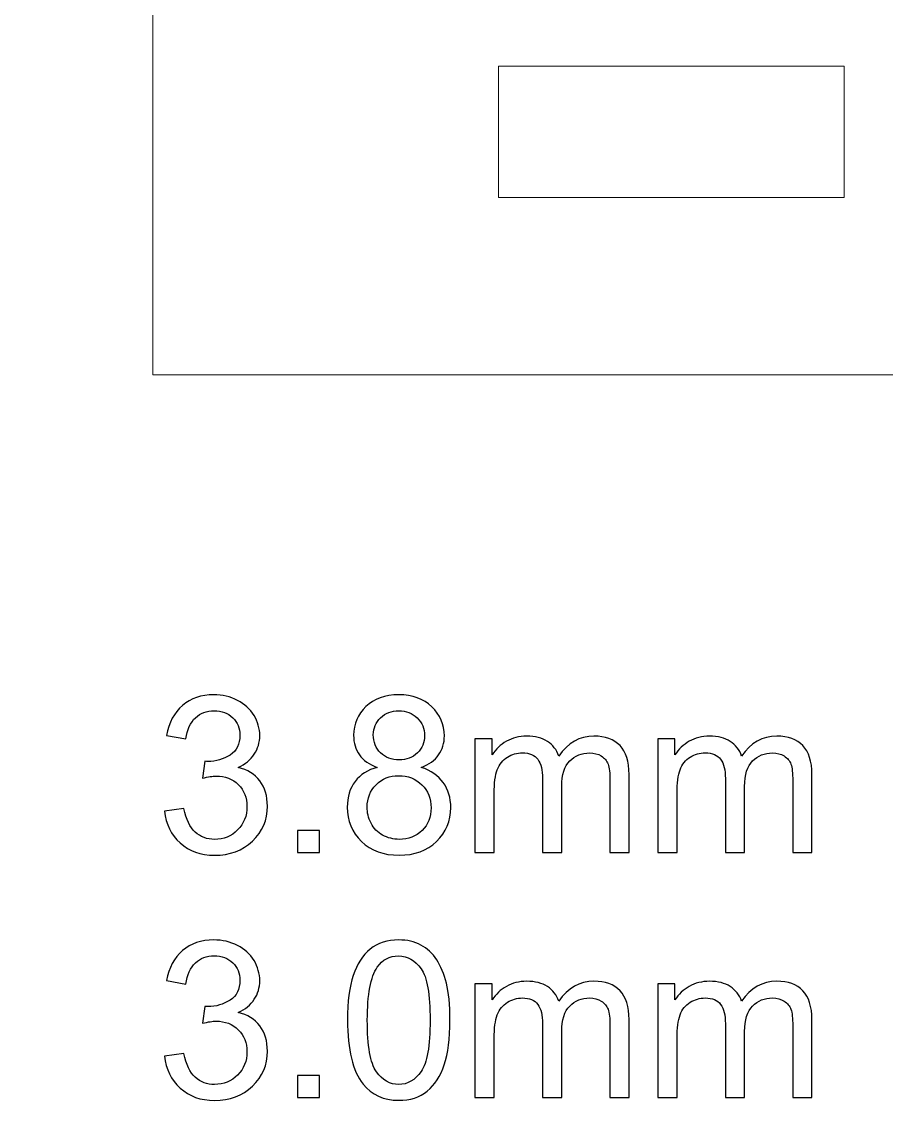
# Model space of a CAD drawing. Header units: millimetres. Extents: x -148 to 148, y -142 to 147.
# Drawn here: x -147.54 to -122.51, y -115.52 to -84.29 of the extents above; entities that cross this region are included whole.
import ezdxf

# ---------------------------------------------------------------- set-up
doc = ezdxf.new("R2010")
doc.units = ezdxf.units.MM
doc.header["$MEASUREMENT"] = 0
doc.layers.add('Ebene 1', color=7, linetype='Continuous')

msp = doc.modelspace()

# ---------------------------------------------------------------- linework, layer by layer
at = {"layer": 'Ebene 1', "color": 250, "lineweight": 20}
msp.add_lwpolyline([(-133.7372, -89.3895), (-123.7372, -89.3895), (-123.7372, -85.5895), (-133.7372, -85.5895), (-133.7372, -89.3895)], close=True, dxfattribs=at)
msp.add_open_spline([(-147.5372, 25.482), (-147.5372, 25.482), (-53.7372, 25.482), (-53.7372, 25.482), (-53.7372, 25.482), (-53.7372, 25.482), (-53.7372, 5.482), (-53.7372, 5.482), (-53.7372, 5.482), (-53.7372, 5.482), (-49.9372, 5.482), (-49.9372, 5.482), (-49.9372, 5.482), (-49.9372, 5.482), (-49.9372, -14.518), (-49.9372, -14.518), (-49.9372, -14.518), (-49.9372, -14.518), (-53.7372, -14.518), (-53.7372, -14.518), (-53.7372, -14.518), (-53.7372, -14.518), (-53.7372, -34.518), (-53.7372, -34.518), (-53.7372, -34.518), (-53.7372, -34.518), (-49.9372, -34.518), (-49.9372, -34.518), (-49.9372, -34.518), (-49.9372, -34.518), (-49.9372, -54.518), (-49.9372, -54.518), (-49.9372, -54.518), (-49.9372, -54.518), (-53.7372, -54.518), (-53.7372, -54.518), (-53.7372, -54.518), (-53.7372, -54.518), (-53.7372, -74.518), (-53.7372, -74.518), (-53.7372, -74.518), (-53.7372, -74.518), (-49.9372, -74.518), (-49.9372, -74.518), (-49.9372, -74.518), (-49.9372, -74.518), (-49.9372, -94.518), (-49.9372, -94.518), (-49.9372, -94.518), (-49.9372, -94.518), (-143.7372, -94.518), (-143.7372, -94.518), (-143.7372, -94.518), (-143.7372, -94.518), (-143.7372, -74.518), (-143.7372, -74.518), (-143.7372, -74.518), (-143.7372, -74.518), (-147.5372, -74.518), (-147.5372, -74.518), (-147.5372, -74.518), (-147.5372, -74.518), (-147.5372, -54.518), (-147.5372, -54.518), (-147.5372, -54.518), (-147.5372, -54.518), (-143.7372, -54.518), (-143.7372, -54.518), (-143.7372, -54.518), (-143.7372, -54.518), (-143.7372, -34.518), (-143.7372, -34.518), (-143.7372, -34.518), (-143.7372, -34.518), (-147.5372, -34.518), (-147.5372, -34.518), (-147.5372, -34.518), (-147.5372, -34.518), (-147.5372, -14.518), (-147.5372, -14.518), (-147.5372, -14.518), (-147.5372, -14.518), (-143.7372, -14.518), (-143.7372, -14.518), (-143.7372, -14.518), (-143.7372, -14.518), (-143.7372, 5.482), (-143.7372, 5.482), (-143.7372, 5.482), (-143.7372, 5.482), (-147.5372, 5.482), (-147.5372, 5.482), (-147.5372, 5.482), (-147.5372, 5.482), (-147.5372, 25.482), (-147.5372, 25.482)], degree=3, knots=[0, 0, 0, 0, 0.04, 0.04, 0.04, 0.04, 0.08, 0.08, 0.08, 0.08, 0.12, 0.12, 0.12, 0.12, 0.16, 0.16, 0.16, 0.16, 0.2, 0.2, 0.2, 0.2, 0.24, 0.24, 0.24, 0.24, 0.28, 0.28, 0.28, 0.28, 0.32, 0.32, 0.32, 0.32, 0.36, 0.36, 0.36, 0.36, 0.4, 0.4, 0.4, 0.4, 0.44, 0.44, 0.44, 0.44, 0.48, 0.48, 0.48, 0.48, 0.52, 0.52, 0.52, 0.52, 0.56, 0.56, 0.56, 0.56, 0.6, 0.6, 0.6, 0.6, 0.64, 0.64, 0.64, 0.64, 0.68, 0.68, 0.68, 0.68, 0.72, 0.72, 0.72, 0.72, 0.76, 0.76, 0.76, 0.76, 0.8, 0.8, 0.8, 0.8, 0.84, 0.84, 0.84, 0.84, 0.88, 0.88, 0.88, 0.88, 0.92, 0.92, 0.92, 0.92, 1, 1, 1, 1], dxfattribs=at)
at = {"layer": 'Ebene 1', "color": 250}
for points, knots in [([(-143.3995, -107.1434), (-143.3995, -107.1434), (-142.8418, -107.0694), (-142.8418, -107.0694), (-142.8418, -107.0694), (-142.7772, -107.3858), (-142.6682, -107.6133), (-142.5147, -107.753), (-142.5147, -107.753), (-142.3602, -107.8927), (-142.1729, -107.9626), (-141.9517, -107.9626), (-141.9517, -107.9626), (-141.6892, -107.9626), (-141.467, -107.8716), (-141.286, -107.6895), (-141.286, -107.6895), (-141.1061, -107.5075), (-141.0151, -107.2821), (-141.0151, -107.0133), (-141.0151, -107.0133), (-141.0151, -106.7572), (-141.0987, -106.5455), (-141.2659, -106.3793), (-141.2659, -106.3793), (-141.4342, -106.2132), (-141.6469, -106.1296), (-141.9051, -106.1296), (-141.9051, -106.1296), (-142.011, -106.1296), (-142.1422, -106.1507), (-142.2988, -106.192), (-142.2988, -106.192), (-142.2988, -106.192), (-142.2364, -105.702), (-142.2364, -105.702), (-142.2364, -105.702), (-142.1993, -105.7062), (-142.1697, -105.7083), (-142.1464, -105.7083), (-142.1464, -105.7083), (-141.9094, -105.7083), (-141.6956, -105.6459), (-141.5051, -105.5221), (-141.5051, -105.5221), (-141.3146, -105.3983), (-141.2193, -105.2067), (-141.2193, -104.9485), (-141.2193, -104.9485), (-141.2193, -104.7442), (-141.2892, -104.5738), (-141.4278, -104.4405), (-141.4278, -104.4405), (-141.5665, -104.3061), (-141.7453, -104.2383), (-141.9644, -104.2383), (-141.9644, -104.2383), (-142.1814, -104.2383), (-142.3623, -104.3071), (-142.5063, -104.4426), (-142.5063, -104.4426), (-142.6513, -104.5791), (-142.7444, -104.7844), (-142.7857, -105.0575), (-142.7857, -105.0575), (-142.7857, -105.0575), (-143.3434, -104.958), (-143.3434, -104.958), (-143.3434, -104.958), (-143.2757, -104.5833), (-143.1201, -104.2934), (-142.8788, -104.088), (-142.8788, -104.088), (-142.6364, -103.8827), (-142.3359, -103.779), (-141.976, -103.779), (-141.976, -103.779), (-141.7284, -103.779), (-141.4998, -103.833), (-141.2913, -103.9388), (-141.2913, -103.9388), (-141.0828, -104.0457), (-140.923, -104.1907), (-140.8119, -104.3748), (-140.8119, -104.3748), (-140.7018, -104.559), (-140.6457, -104.7537), (-140.6457, -104.9612), (-140.6457, -104.9612), (-140.6457, -105.157), (-140.6986, -105.3358), (-140.8045, -105.4977), (-140.8045, -105.4977), (-140.9103, -105.6586), (-141.0659, -105.7867), (-141.2722, -105.8819), (-141.2722, -105.8819), (-141.0034, -105.9433), (-140.7949, -106.0724), (-140.6457, -106.2682), (-140.6457, -106.2682), (-140.4975, -106.4629), (-140.4235, -106.7074), (-140.4235, -107.0006), (-140.4235, -107.0006), (-140.4235, -107.3974), (-140.5674, -107.734), (-140.8574, -108.0102), (-140.8574, -108.0102), (-141.1463, -108.2864), (-141.5125, -108.424), (-141.9549, -108.424), (-141.9549, -108.424), (-142.3539, -108.424), (-142.6851, -108.3055), (-142.9486, -108.0674), (-142.9486, -108.0674), (-143.2122, -107.8303), (-143.3625, -107.5223), (-143.3995, -107.1434)], [0, 0, 0, 0, 0.0322581, 0.0322581, 0.0322581, 0.0322581, 0.0645161, 0.0645161, 0.0645161, 0.0645161, 0.0967742, 0.0967742, 0.0967742, 0.0967742, 0.1290323, 0.1290323, 0.1290323, 0.1290323, 0.1612903, 0.1612903, 0.1612903, 0.1612903, 0.1935484, 0.1935484, 0.1935484, 0.1935484, 0.2258065, 0.2258065, 0.2258065, 0.2258065, 0.2580645, 0.2580645, 0.2580645, 0.2580645, 0.2903226, 0.2903226, 0.2903226, 0.2903226, 0.3225806, 0.3225806, 0.3225806, 0.3225806, 0.3548387, 0.3548387, 0.3548387, 0.3548387, 0.3870968, 0.3870968, 0.3870968, 0.3870968, 0.4193548, 0.4193548, 0.4193548, 0.4193548, 0.4516129, 0.4516129, 0.4516129, 0.4516129, 0.483871, 0.483871, 0.483871, 0.483871, 0.516129, 0.516129, 0.516129, 0.516129, 0.5483871, 0.5483871, 0.5483871, 0.5483871, 0.5806452, 0.5806452, 0.5806452, 0.5806452, 0.6129032, 0.6129032, 0.6129032, 0.6129032, 0.6451613, 0.6451613, 0.6451613, 0.6451613, 0.6774194, 0.6774194, 0.6774194, 0.6774194, 0.7096774, 0.7096774, 0.7096774, 0.7096774, 0.7419355, 0.7419355, 0.7419355, 0.7419355, 0.7741935, 0.7741935, 0.7741935, 0.7741935, 0.8064516, 0.8064516, 0.8064516, 0.8064516, 0.8387097, 0.8387097, 0.8387097, 0.8387097, 0.8709677, 0.8709677, 0.8709677, 0.8709677, 0.9032258, 0.9032258, 0.9032258, 0.9032258, 0.9354839, 0.9354839, 0.9354839, 0.9354839, 1, 1, 1, 1]), ([(-137.2474, -105.8787), (-137.4792, -105.7941), (-137.6506, -105.6734), (-137.7628, -105.5157), (-137.7628, -105.5157), (-137.8739, -105.3591), (-137.93, -105.1707), (-137.93, -104.9516), (-137.93, -104.9516), (-137.93, -104.6204), (-137.8115, -104.3431), (-137.5734, -104.1177), (-137.5734, -104.1177), (-137.3352, -103.8922), (-137.0199, -103.779), (-136.6251, -103.779), (-136.6251, -103.779), (-136.2282, -103.779), (-135.9086, -103.8944), (-135.6663, -104.1251), (-135.6663, -104.1251), (-135.425, -104.3558), (-135.3043, -104.6363), (-135.3043, -104.9675), (-135.3043, -104.9675), (-135.3043, -105.1781), (-135.3593, -105.3612), (-135.4694, -105.5178), (-135.4694, -105.5178), (-135.5805, -105.6734), (-135.7477, -105.7941), (-135.9732, -105.8787), (-135.9732, -105.8787), (-135.6948, -105.9698), (-135.4821, -106.1158), (-135.3361, -106.319), (-135.3361, -106.319), (-135.1911, -106.5211), (-135.118, -106.7635), (-135.118, -107.044), (-135.118, -107.044), (-135.118, -107.4334), (-135.2556, -107.7594), (-135.5297, -108.024), (-135.5297, -108.024), (-135.8049, -108.2886), (-136.1668, -108.4209), (-136.6156, -108.4209), (-136.6156, -108.4209), (-137.0643, -108.4209), (-137.4252, -108.2886), (-137.7004, -108.0229), (-137.7004, -108.0229), (-137.9755, -107.7573), (-138.1131, -107.426), (-138.1131, -107.0291), (-138.1131, -107.0291), (-138.1131, -106.7339), (-138.038, -106.4862), (-137.8877, -106.2862), (-137.8877, -106.2862), (-137.7385, -106.0872), (-137.5247, -105.9507), (-137.2474, -105.8787)], [0, 0, 0, 0, 0.0588235, 0.0588235, 0.0588235, 0.0588235, 0.1176471, 0.1176471, 0.1176471, 0.1176471, 0.1764706, 0.1764706, 0.1764706, 0.1764706, 0.2352941, 0.2352941, 0.2352941, 0.2352941, 0.2941176, 0.2941176, 0.2941176, 0.2941176, 0.3529412, 0.3529412, 0.3529412, 0.3529412, 0.4117647, 0.4117647, 0.4117647, 0.4117647, 0.4705882, 0.4705882, 0.4705882, 0.4705882, 0.5294118, 0.5294118, 0.5294118, 0.5294118, 0.5882353, 0.5882353, 0.5882353, 0.5882353, 0.6470588, 0.6470588, 0.6470588, 0.6470588, 0.7058824, 0.7058824, 0.7058824, 0.7058824, 0.7647059, 0.7647059, 0.7647059, 0.7647059, 0.8235294, 0.8235294, 0.8235294, 0.8235294, 0.8823529, 0.8823529, 0.8823529, 0.8823529, 1, 1, 1, 1]), ([(-137.3596, -104.9326), (-137.3596, -105.1474), (-137.2897, -105.3231), (-137.1522, -105.4596), (-137.1522, -105.4596), (-137.0135, -105.5962), (-136.8336, -105.665), (-136.6124, -105.665), (-136.6124, -105.665), (-136.3976, -105.665), (-136.2208, -105.5972), (-136.0832, -105.4618), (-136.0832, -105.4618), (-135.9457, -105.3263), (-135.8779, -105.1601), (-135.8779, -104.9643), (-135.8779, -104.9643), (-135.8779, -104.759), (-135.9478, -104.5876), (-136.0896, -104.4479), (-136.0896, -104.4479), (-136.2314, -104.3082), (-136.4071, -104.2383), (-136.6188, -104.2383), (-136.6188, -104.2383), (-136.8315, -104.2383), (-137.0082, -104.3071), (-137.149, -104.4426), (-137.149, -104.4426), (-137.2897, -104.5791), (-137.3596, -104.7431), (-137.3596, -104.9326)], [0, 0, 0, 0, 0.1111111, 0.1111111, 0.1111111, 0.1111111, 0.2222222, 0.2222222, 0.2222222, 0.2222222, 0.3333333, 0.3333333, 0.3333333, 0.3333333, 0.4444444, 0.4444444, 0.4444444, 0.4444444, 0.5555556, 0.5555556, 0.5555556, 0.5555556, 0.6666667, 0.6666667, 0.6666667, 0.6666667, 0.7777778, 0.7777778, 0.7777778, 0.7777778, 1, 1, 1, 1]), ([(-134.4195, -108.3436), (-134.4195, -108.3436), (-134.4195, -105.0511), (-134.4195, -105.0511), (-134.4195, -105.0511), (-134.4195, -105.0511), (-133.921, -105.0511), (-133.921, -105.0511), (-133.921, -105.0511), (-133.921, -105.0511), (-133.921, -105.5126), (-133.921, -105.5126), (-133.921, -105.5126), (-133.8173, -105.3517), (-133.6797, -105.2215), (-133.5083, -105.1241), (-133.5083, -105.1241), (-133.3368, -105.0257), (-133.141, -104.976), (-132.922, -104.976), (-132.922, -104.976), (-132.6785, -104.976), (-132.4785, -105.0268), (-132.3229, -105.1284), (-132.3229, -105.1284), (-132.1663, -105.23), (-132.0562, -105.3707), (-131.9927, -105.5528), (-131.9927, -105.5528), (-131.7313, -105.1686), (-131.3927, -104.976), (-130.9757, -104.976), (-130.9757, -104.976), (-130.6487, -104.976), (-130.3978, -105.067), (-130.2221, -105.248), (-130.2221, -105.248), (-130.0465, -105.4289), (-129.9586, -105.7073), (-129.9586, -106.083), (-129.9586, -106.083), (-129.9586, -106.083), (-129.9586, -108.3436), (-129.9586, -108.3436), (-129.9586, -108.3436), (-129.9586, -108.3436), (-130.5132, -108.3436), (-130.5132, -108.3436), (-130.5132, -108.3436), (-130.5132, -108.3436), (-130.5132, -106.2693), (-130.5132, -106.2693), (-130.5132, -106.2693), (-130.5132, -106.046), (-130.5312, -105.8851), (-130.5672, -105.7867), (-130.5672, -105.7867), (-130.6042, -105.6893), (-130.6698, -105.6099), (-130.764, -105.5496), (-130.764, -105.5496), (-130.8593, -105.4903), (-130.9714, -105.4596), (-131.0995, -105.4596), (-131.0995, -105.4596), (-131.3313, -105.4596), (-131.5228, -105.5369), (-131.6763, -105.6914), (-131.6763, -105.6914), (-131.8287, -105.8449), (-131.906, -106.0915), (-131.906, -106.4301), (-131.906, -106.4301), (-131.906, -106.4301), (-131.906, -108.3436), (-131.906, -108.3436), (-131.906, -108.3436), (-131.906, -108.3436), (-132.4637, -108.3436), (-132.4637, -108.3436), (-132.4637, -108.3436), (-132.4637, -108.3436), (-132.4637, -106.2047), (-132.4637, -106.2047), (-132.4637, -106.2047), (-132.4637, -105.956), (-132.5092, -105.7697), (-132.6002, -105.6459), (-132.6002, -105.6459), (-132.6912, -105.5221), (-132.8394, -105.4596), (-133.0468, -105.4596), (-133.0468, -105.4596), (-133.2035, -105.4596), (-133.3485, -105.5009), (-133.4818, -105.5845), (-133.4818, -105.5845), (-133.6152, -105.6671), (-133.7125, -105.7877), (-133.7718, -105.9465), (-133.7718, -105.9465), (-133.8321, -106.1063), (-133.8618, -106.3359), (-133.8618, -106.6354), (-133.8618, -106.6354), (-133.8618, -106.6354), (-133.8618, -108.3436), (-133.8618, -108.3436), (-133.8618, -108.3436), (-133.8618, -108.3436), (-134.4195, -108.3436), (-134.4195, -108.3436)], [0, 0, 0, 0, 0.0344828, 0.0344828, 0.0344828, 0.0344828, 0.0689655, 0.0689655, 0.0689655, 0.0689655, 0.1034483, 0.1034483, 0.1034483, 0.1034483, 0.137931, 0.137931, 0.137931, 0.137931, 0.1724138, 0.1724138, 0.1724138, 0.1724138, 0.2068966, 0.2068966, 0.2068966, 0.2068966, 0.2413793, 0.2413793, 0.2413793, 0.2413793, 0.2758621, 0.2758621, 0.2758621, 0.2758621, 0.3103448, 0.3103448, 0.3103448, 0.3103448, 0.3448276, 0.3448276, 0.3448276, 0.3448276, 0.3793103, 0.3793103, 0.3793103, 0.3793103, 0.4137931, 0.4137931, 0.4137931, 0.4137931, 0.4482759, 0.4482759, 0.4482759, 0.4482759, 0.4827586, 0.4827586, 0.4827586, 0.4827586, 0.5172414, 0.5172414, 0.5172414, 0.5172414, 0.5517241, 0.5517241, 0.5517241, 0.5517241, 0.5862069, 0.5862069, 0.5862069, 0.5862069, 0.6206897, 0.6206897, 0.6206897, 0.6206897, 0.6551724, 0.6551724, 0.6551724, 0.6551724, 0.6896552, 0.6896552, 0.6896552, 0.6896552, 0.7241379, 0.7241379, 0.7241379, 0.7241379, 0.7586207, 0.7586207, 0.7586207, 0.7586207, 0.7931034, 0.7931034, 0.7931034, 0.7931034, 0.8275862, 0.8275862, 0.8275862, 0.8275862, 0.862069, 0.862069, 0.862069, 0.862069, 0.8965517, 0.8965517, 0.8965517, 0.8965517, 0.9310345, 0.9310345, 0.9310345, 0.9310345, 1, 1, 1, 1]), ([(-129.1299, -108.3436), (-129.1299, -108.3436), (-129.1299, -105.0511), (-129.1299, -105.0511), (-129.1299, -105.0511), (-129.1299, -105.0511), (-128.6314, -105.0511), (-128.6314, -105.0511), (-128.6314, -105.0511), (-128.6314, -105.0511), (-128.6314, -105.5126), (-128.6314, -105.5126), (-128.6314, -105.5126), (-128.5277, -105.3517), (-128.3901, -105.2215), (-128.2187, -105.1241), (-128.2187, -105.1241), (-128.0472, -105.0257), (-127.8514, -104.976), (-127.6324, -104.976), (-127.6324, -104.976), (-127.3889, -104.976), (-127.1889, -105.0268), (-127.0333, -105.1284), (-127.0333, -105.1284), (-126.8767, -105.23), (-126.7666, -105.3707), (-126.7031, -105.5528), (-126.7031, -105.5528), (-126.4417, -105.1686), (-126.1031, -104.976), (-125.6861, -104.976), (-125.6861, -104.976), (-125.3591, -104.976), (-125.1082, -105.067), (-124.9325, -105.248), (-124.9325, -105.248), (-124.7569, -105.4289), (-124.669, -105.7073), (-124.669, -106.083), (-124.669, -106.083), (-124.669, -106.083), (-124.669, -108.3436), (-124.669, -108.3436), (-124.669, -108.3436), (-124.669, -108.3436), (-125.2236, -108.3436), (-125.2236, -108.3436), (-125.2236, -108.3436), (-125.2236, -108.3436), (-125.2236, -106.2693), (-125.2236, -106.2693), (-125.2236, -106.2693), (-125.2236, -106.046), (-125.2416, -105.8851), (-125.2776, -105.7867), (-125.2776, -105.7867), (-125.3146, -105.6893), (-125.3802, -105.6099), (-125.4744, -105.5496), (-125.4744, -105.5496), (-125.5697, -105.4903), (-125.6818, -105.4596), (-125.8099, -105.4596), (-125.8099, -105.4596), (-126.0417, -105.4596), (-126.2332, -105.5369), (-126.3867, -105.6914), (-126.3867, -105.6914), (-126.5391, -105.8449), (-126.6164, -106.0915), (-126.6164, -106.4301), (-126.6164, -106.4301), (-126.6164, -106.4301), (-126.6164, -108.3436), (-126.6164, -108.3436), (-126.6164, -108.3436), (-126.6164, -108.3436), (-127.1741, -108.3436), (-127.1741, -108.3436), (-127.1741, -108.3436), (-127.1741, -108.3436), (-127.1741, -106.2047), (-127.1741, -106.2047), (-127.1741, -106.2047), (-127.1741, -105.956), (-127.2196, -105.7697), (-127.3106, -105.6459), (-127.3106, -105.6459), (-127.4016, -105.5221), (-127.5498, -105.4596), (-127.7572, -105.4596), (-127.7572, -105.4596), (-127.9139, -105.4596), (-128.0589, -105.5009), (-128.1922, -105.5845), (-128.1922, -105.5845), (-128.3256, -105.6671), (-128.4229, -105.7877), (-128.4822, -105.9465), (-128.4822, -105.9465), (-128.5425, -106.1063), (-128.5722, -106.3359), (-128.5722, -106.6354), (-128.5722, -106.6354), (-128.5722, -106.6354), (-128.5722, -108.3436), (-128.5722, -108.3436), (-128.5722, -108.3436), (-128.5722, -108.3436), (-129.1299, -108.3436), (-129.1299, -108.3436)], [0, 0, 0, 0, 0.0344828, 0.0344828, 0.0344828, 0.0344828, 0.0689655, 0.0689655, 0.0689655, 0.0689655, 0.1034483, 0.1034483, 0.1034483, 0.1034483, 0.137931, 0.137931, 0.137931, 0.137931, 0.1724138, 0.1724138, 0.1724138, 0.1724138, 0.2068966, 0.2068966, 0.2068966, 0.2068966, 0.2413793, 0.2413793, 0.2413793, 0.2413793, 0.2758621, 0.2758621, 0.2758621, 0.2758621, 0.3103448, 0.3103448, 0.3103448, 0.3103448, 0.3448276, 0.3448276, 0.3448276, 0.3448276, 0.3793103, 0.3793103, 0.3793103, 0.3793103, 0.4137931, 0.4137931, 0.4137931, 0.4137931, 0.4482759, 0.4482759, 0.4482759, 0.4482759, 0.4827586, 0.4827586, 0.4827586, 0.4827586, 0.5172414, 0.5172414, 0.5172414, 0.5172414, 0.5517241, 0.5517241, 0.5517241, 0.5517241, 0.5862069, 0.5862069, 0.5862069, 0.5862069, 0.6206897, 0.6206897, 0.6206897, 0.6206897, 0.6551724, 0.6551724, 0.6551724, 0.6551724, 0.6896552, 0.6896552, 0.6896552, 0.6896552, 0.7241379, 0.7241379, 0.7241379, 0.7241379, 0.7586207, 0.7586207, 0.7586207, 0.7586207, 0.7931034, 0.7931034, 0.7931034, 0.7931034, 0.8275862, 0.8275862, 0.8275862, 0.8275862, 0.862069, 0.862069, 0.862069, 0.862069, 0.8965517, 0.8965517, 0.8965517, 0.8965517, 0.9310345, 0.9310345, 0.9310345, 0.9310345, 1, 1, 1, 1]), ([(-137.5395, -107.0323), (-137.5395, -107.1911), (-137.5014, -107.3456), (-137.4263, -107.4938), (-137.4263, -107.4938), (-137.3511, -107.643), (-137.2389, -107.7583), (-137.0897, -107.8398), (-137.0897, -107.8398), (-136.9405, -107.9213), (-136.7807, -107.9626), (-136.6092, -107.9626), (-136.6092, -107.9626), (-136.3425, -107.9626), (-136.1224, -107.8769), (-135.9488, -107.7044), (-135.9488, -107.7044), (-135.7753, -107.5329), (-135.6885, -107.3149), (-135.6885, -107.0503), (-135.6885, -107.0503), (-135.6885, -106.7815), (-135.7774, -106.5592), (-135.9562, -106.3836), (-135.9562, -106.3836), (-136.1351, -106.2079), (-136.3595, -106.12), (-136.6283, -106.12), (-136.6283, -106.12), (-136.8907, -106.12), (-137.1077, -106.2068), (-137.2802, -106.3804), (-137.2802, -106.3804), (-137.4527, -106.555), (-137.5395, -106.772), (-137.5395, -107.0323)], [0, 0, 0, 0, 0.1, 0.1, 0.1, 0.1, 0.2, 0.2, 0.2, 0.2, 0.3, 0.3, 0.3, 0.3, 0.4, 0.4, 0.4, 0.4, 0.5, 0.5, 0.5, 0.5, 0.6, 0.6, 0.6, 0.6, 0.7, 0.7, 0.7, 0.7, 0.8, 0.8, 0.8, 0.8, 1, 1, 1, 1]), ([(-139.5577, -108.3436), (-139.5577, -108.3436), (-139.5577, -107.7075), (-139.5577, -107.7075), (-139.5577, -107.7075), (-139.5577, -107.7075), (-138.9216, -107.7075), (-138.9216, -107.7075), (-138.9216, -107.7075), (-138.9216, -107.7075), (-138.9216, -108.3436), (-138.9216, -108.3436), (-138.9216, -108.3436), (-138.9216, -108.3436), (-139.5577, -108.3436), (-139.5577, -108.3436)], [0, 0, 0, 0, 0.2, 0.2, 0.2, 0.2, 0.4, 0.4, 0.4, 0.4, 0.6, 0.6, 0.6, 0.6, 1, 1, 1, 1])]:
    msp.add_open_spline(points, degree=3, knots=knots, dxfattribs=at)
at = {"layer": 'Ebene 1', "color": 242}
for points, knots in [([(-143.3995, -114.2374), (-143.3995, -114.2374), (-142.8418, -114.1634), (-142.8418, -114.1634), (-142.8418, -114.1634), (-142.7772, -114.4798), (-142.6682, -114.7073), (-142.5147, -114.847), (-142.5147, -114.847), (-142.3602, -114.9867), (-142.1729, -115.0566), (-141.9517, -115.0566), (-141.9517, -115.0566), (-141.6892, -115.0566), (-141.467, -114.9656), (-141.286, -114.7835), (-141.286, -114.7835), (-141.1061, -114.6015), (-141.0151, -114.3761), (-141.0151, -114.1073), (-141.0151, -114.1073), (-141.0151, -113.8512), (-141.0987, -113.6395), (-141.2659, -113.4733), (-141.2659, -113.4733), (-141.4342, -113.3072), (-141.6469, -113.2236), (-141.9051, -113.2236), (-141.9051, -113.2236), (-142.011, -113.2236), (-142.1422, -113.2447), (-142.2988, -113.286), (-142.2988, -113.286), (-142.2988, -113.286), (-142.2364, -112.796), (-142.2364, -112.796), (-142.2364, -112.796), (-142.1993, -112.8002), (-142.1697, -112.8023), (-142.1464, -112.8023), (-142.1464, -112.8023), (-141.9094, -112.8023), (-141.6956, -112.7399), (-141.5051, -112.6161), (-141.5051, -112.6161), (-141.3146, -112.4923), (-141.2193, -112.3007), (-141.2193, -112.0425), (-141.2193, -112.0425), (-141.2193, -111.8382), (-141.2892, -111.6678), (-141.4278, -111.5345), (-141.4278, -111.5345), (-141.5665, -111.4001), (-141.7453, -111.3323), (-141.9644, -111.3323), (-141.9644, -111.3323), (-142.1814, -111.3323), (-142.3623, -111.4011), (-142.5063, -111.5366), (-142.5063, -111.5366), (-142.6513, -111.6731), (-142.7444, -111.8784), (-142.7857, -112.1515), (-142.7857, -112.1515), (-142.7857, -112.1515), (-143.3434, -112.052), (-143.3434, -112.052), (-143.3434, -112.052), (-143.2757, -111.6773), (-143.1201, -111.3874), (-142.8788, -111.182), (-142.8788, -111.182), (-142.6364, -110.9767), (-142.3359, -110.873), (-141.976, -110.873), (-141.976, -110.873), (-141.7284, -110.873), (-141.4998, -110.927), (-141.2913, -111.0328), (-141.2913, -111.0328), (-141.0828, -111.1397), (-140.923, -111.2847), (-140.8119, -111.4688), (-140.8119, -111.4688), (-140.7018, -111.653), (-140.6457, -111.8477), (-140.6457, -112.0552), (-140.6457, -112.0552), (-140.6457, -112.251), (-140.6986, -112.4298), (-140.8045, -112.5917), (-140.8045, -112.5917), (-140.9103, -112.7526), (-141.0659, -112.8807), (-141.2722, -112.9759), (-141.2722, -112.9759), (-141.0034, -113.0373), (-140.7949, -113.1664), (-140.6457, -113.3622), (-140.6457, -113.3622), (-140.4975, -113.5569), (-140.4235, -113.8014), (-140.4235, -114.0946), (-140.4235, -114.0946), (-140.4235, -114.4914), (-140.5674, -114.828), (-140.8574, -115.1042), (-140.8574, -115.1042), (-141.1463, -115.3804), (-141.5125, -115.518), (-141.9549, -115.518), (-141.9549, -115.518), (-142.3539, -115.518), (-142.6851, -115.3995), (-142.9486, -115.1614), (-142.9486, -115.1614), (-143.2122, -114.9243), (-143.3625, -114.6163), (-143.3995, -114.2374)], [0, 0, 0, 0, 0.0322581, 0.0322581, 0.0322581, 0.0322581, 0.0645161, 0.0645161, 0.0645161, 0.0645161, 0.0967742, 0.0967742, 0.0967742, 0.0967742, 0.1290323, 0.1290323, 0.1290323, 0.1290323, 0.1612903, 0.1612903, 0.1612903, 0.1612903, 0.1935484, 0.1935484, 0.1935484, 0.1935484, 0.2258065, 0.2258065, 0.2258065, 0.2258065, 0.2580645, 0.2580645, 0.2580645, 0.2580645, 0.2903226, 0.2903226, 0.2903226, 0.2903226, 0.3225806, 0.3225806, 0.3225806, 0.3225806, 0.3548387, 0.3548387, 0.3548387, 0.3548387, 0.3870968, 0.3870968, 0.3870968, 0.3870968, 0.4193548, 0.4193548, 0.4193548, 0.4193548, 0.4516129, 0.4516129, 0.4516129, 0.4516129, 0.483871, 0.483871, 0.483871, 0.483871, 0.516129, 0.516129, 0.516129, 0.516129, 0.5483871, 0.5483871, 0.5483871, 0.5483871, 0.5806452, 0.5806452, 0.5806452, 0.5806452, 0.6129032, 0.6129032, 0.6129032, 0.6129032, 0.6451613, 0.6451613, 0.6451613, 0.6451613, 0.6774194, 0.6774194, 0.6774194, 0.6774194, 0.7096774, 0.7096774, 0.7096774, 0.7096774, 0.7419355, 0.7419355, 0.7419355, 0.7419355, 0.7741935, 0.7741935, 0.7741935, 0.7741935, 0.8064516, 0.8064516, 0.8064516, 0.8064516, 0.8387097, 0.8387097, 0.8387097, 0.8387097, 0.8709677, 0.8709677, 0.8709677, 0.8709677, 0.9032258, 0.9032258, 0.9032258, 0.9032258, 0.9354839, 0.9354839, 0.9354839, 0.9354839, 1, 1, 1, 1]), ([(-138.1068, -113.196), (-138.1068, -112.6584), (-138.0517, -112.2256), (-137.9406, -111.8985), (-137.9406, -111.8985), (-137.8305, -111.5704), (-137.6654, -111.3175), (-137.4474, -111.1397), (-137.4474, -111.1397), (-137.2294, -110.9619), (-136.9553, -110.873), (-136.6251, -110.873), (-136.6251, -110.873), (-136.3806, -110.873), (-136.1668, -110.9227), (-135.9827, -111.0212), (-135.9827, -111.0212), (-135.7985, -111.1185), (-135.6472, -111.2604), (-135.5266, -111.4456), (-135.5266, -111.4456), (-135.407, -111.6308), (-135.3128, -111.8562), (-135.245, -112.1218), (-135.245, -112.1218), (-135.1762, -112.3875), (-135.1424, -112.7452), (-135.1424, -113.196), (-135.1424, -113.196), (-135.1424, -113.7294), (-135.1974, -114.1591), (-135.3064, -114.4872), (-135.3064, -114.4872), (-135.4165, -114.8153), (-135.5805, -115.0682), (-135.7985, -115.2471), (-135.7985, -115.2471), (-136.0166, -115.426), (-136.2917, -115.5149), (-136.6251, -115.5149), (-136.6251, -115.5149), (-137.0633, -115.5149), (-137.4072, -115.3582), (-137.657, -115.0439), (-137.657, -115.0439), (-137.9565, -114.6661), (-138.1068, -114.0491), (-138.1068, -113.196)], [0, 0, 0, 0, 0.0769231, 0.0769231, 0.0769231, 0.0769231, 0.1538462, 0.1538462, 0.1538462, 0.1538462, 0.2307692, 0.2307692, 0.2307692, 0.2307692, 0.3076923, 0.3076923, 0.3076923, 0.3076923, 0.3846154, 0.3846154, 0.3846154, 0.3846154, 0.4615385, 0.4615385, 0.4615385, 0.4615385, 0.5384615, 0.5384615, 0.5384615, 0.5384615, 0.6153846, 0.6153846, 0.6153846, 0.6153846, 0.6923077, 0.6923077, 0.6923077, 0.6923077, 0.7692308, 0.7692308, 0.7692308, 0.7692308, 0.8461538, 0.8461538, 0.8461538, 0.8461538, 1, 1, 1, 1]), ([(-137.5332, -113.196), (-137.5332, -113.9422), (-137.4453, -114.4385), (-137.2707, -114.6862), (-137.2707, -114.6862), (-137.0961, -114.9328), (-136.8812, -115.0566), (-136.6251, -115.0566), (-136.6251, -115.0566), (-136.3679, -115.0566), (-136.1531, -114.9317), (-135.9785, -114.6841), (-135.9785, -114.6841), (-135.8038, -114.4364), (-135.716, -113.9401), (-135.716, -113.196), (-135.716, -113.196), (-135.716, -112.4478), (-135.8038, -111.9504), (-135.9785, -111.7049), (-135.9785, -111.7049), (-136.1531, -111.4583), (-136.37, -111.3355), (-136.6304, -111.3355), (-136.6304, -111.3355), (-136.8876, -111.3355), (-137.0918, -111.4445), (-137.2453, -111.6615), (-137.2453, -111.6615), (-137.4368, -111.9377), (-137.5332, -112.4499), (-137.5332, -113.196)], [0, 0, 0, 0, 0.1111111, 0.1111111, 0.1111111, 0.1111111, 0.2222222, 0.2222222, 0.2222222, 0.2222222, 0.3333333, 0.3333333, 0.3333333, 0.3333333, 0.4444444, 0.4444444, 0.4444444, 0.4444444, 0.5555556, 0.5555556, 0.5555556, 0.5555556, 0.6666667, 0.6666667, 0.6666667, 0.6666667, 0.7777778, 0.7777778, 0.7777778, 0.7777778, 1, 1, 1, 1]), ([(-134.4195, -115.4376), (-134.4195, -115.4376), (-134.4195, -112.1451), (-134.4195, -112.1451), (-134.4195, -112.1451), (-134.4195, -112.1451), (-133.921, -112.1451), (-133.921, -112.1451), (-133.921, -112.1451), (-133.921, -112.1451), (-133.921, -112.6066), (-133.921, -112.6066), (-133.921, -112.6066), (-133.8173, -112.4457), (-133.6797, -112.3155), (-133.5083, -112.2181), (-133.5083, -112.2181), (-133.3368, -112.1197), (-133.141, -112.07), (-132.922, -112.07), (-132.922, -112.07), (-132.6785, -112.07), (-132.4785, -112.1208), (-132.3229, -112.2224), (-132.3229, -112.2224), (-132.1663, -112.324), (-132.0562, -112.4647), (-131.9927, -112.6468), (-131.9927, -112.6468), (-131.7313, -112.2626), (-131.3927, -112.07), (-130.9757, -112.07), (-130.9757, -112.07), (-130.6487, -112.07), (-130.3978, -112.161), (-130.2221, -112.342), (-130.2221, -112.342), (-130.0465, -112.5229), (-129.9586, -112.8013), (-129.9586, -113.177), (-129.9586, -113.177), (-129.9586, -113.177), (-129.9586, -115.4376), (-129.9586, -115.4376), (-129.9586, -115.4376), (-129.9586, -115.4376), (-130.5132, -115.4376), (-130.5132, -115.4376), (-130.5132, -115.4376), (-130.5132, -115.4376), (-130.5132, -113.3633), (-130.5132, -113.3633), (-130.5132, -113.3633), (-130.5132, -113.14), (-130.5312, -112.9791), (-130.5672, -112.8807), (-130.5672, -112.8807), (-130.6042, -112.7833), (-130.6698, -112.7039), (-130.764, -112.6436), (-130.764, -112.6436), (-130.8593, -112.5843), (-130.9714, -112.5536), (-131.0995, -112.5536), (-131.0995, -112.5536), (-131.3313, -112.5536), (-131.5228, -112.6309), (-131.6763, -112.7854), (-131.6763, -112.7854), (-131.8287, -112.9389), (-131.906, -113.1855), (-131.906, -113.5241), (-131.906, -113.5241), (-131.906, -113.5241), (-131.906, -115.4376), (-131.906, -115.4376), (-131.906, -115.4376), (-131.906, -115.4376), (-132.4637, -115.4376), (-132.4637, -115.4376), (-132.4637, -115.4376), (-132.4637, -115.4376), (-132.4637, -113.2987), (-132.4637, -113.2987), (-132.4637, -113.2987), (-132.4637, -113.05), (-132.5092, -112.8637), (-132.6002, -112.7399), (-132.6002, -112.7399), (-132.6912, -112.6161), (-132.8394, -112.5536), (-133.0468, -112.5536), (-133.0468, -112.5536), (-133.2035, -112.5536), (-133.3485, -112.5949), (-133.4818, -112.6785), (-133.4818, -112.6785), (-133.6152, -112.7611), (-133.7125, -112.8817), (-133.7718, -113.0405), (-133.7718, -113.0405), (-133.8321, -113.2003), (-133.8618, -113.4299), (-133.8618, -113.7294), (-133.8618, -113.7294), (-133.8618, -113.7294), (-133.8618, -115.4376), (-133.8618, -115.4376), (-133.8618, -115.4376), (-133.8618, -115.4376), (-134.4195, -115.4376), (-134.4195, -115.4376)], [0, 0, 0, 0, 0.0344828, 0.0344828, 0.0344828, 0.0344828, 0.0689655, 0.0689655, 0.0689655, 0.0689655, 0.1034483, 0.1034483, 0.1034483, 0.1034483, 0.137931, 0.137931, 0.137931, 0.137931, 0.1724138, 0.1724138, 0.1724138, 0.1724138, 0.2068966, 0.2068966, 0.2068966, 0.2068966, 0.2413793, 0.2413793, 0.2413793, 0.2413793, 0.2758621, 0.2758621, 0.2758621, 0.2758621, 0.3103448, 0.3103448, 0.3103448, 0.3103448, 0.3448276, 0.3448276, 0.3448276, 0.3448276, 0.3793103, 0.3793103, 0.3793103, 0.3793103, 0.4137931, 0.4137931, 0.4137931, 0.4137931, 0.4482759, 0.4482759, 0.4482759, 0.4482759, 0.4827586, 0.4827586, 0.4827586, 0.4827586, 0.5172414, 0.5172414, 0.5172414, 0.5172414, 0.5517241, 0.5517241, 0.5517241, 0.5517241, 0.5862069, 0.5862069, 0.5862069, 0.5862069, 0.6206897, 0.6206897, 0.6206897, 0.6206897, 0.6551724, 0.6551724, 0.6551724, 0.6551724, 0.6896552, 0.6896552, 0.6896552, 0.6896552, 0.7241379, 0.7241379, 0.7241379, 0.7241379, 0.7586207, 0.7586207, 0.7586207, 0.7586207, 0.7931034, 0.7931034, 0.7931034, 0.7931034, 0.8275862, 0.8275862, 0.8275862, 0.8275862, 0.862069, 0.862069, 0.862069, 0.862069, 0.8965517, 0.8965517, 0.8965517, 0.8965517, 0.9310345, 0.9310345, 0.9310345, 0.9310345, 1, 1, 1, 1]), ([(-129.1299, -115.4376), (-129.1299, -115.4376), (-129.1299, -112.1451), (-129.1299, -112.1451), (-129.1299, -112.1451), (-129.1299, -112.1451), (-128.6314, -112.1451), (-128.6314, -112.1451), (-128.6314, -112.1451), (-128.6314, -112.1451), (-128.6314, -112.6066), (-128.6314, -112.6066), (-128.6314, -112.6066), (-128.5277, -112.4457), (-128.3901, -112.3155), (-128.2187, -112.2181), (-128.2187, -112.2181), (-128.0472, -112.1197), (-127.8514, -112.07), (-127.6324, -112.07), (-127.6324, -112.07), (-127.3889, -112.07), (-127.1889, -112.1208), (-127.0333, -112.2224), (-127.0333, -112.2224), (-126.8767, -112.324), (-126.7666, -112.4647), (-126.7031, -112.6468), (-126.7031, -112.6468), (-126.4417, -112.2626), (-126.1031, -112.07), (-125.6861, -112.07), (-125.6861, -112.07), (-125.3591, -112.07), (-125.1082, -112.161), (-124.9325, -112.342), (-124.9325, -112.342), (-124.7569, -112.5229), (-124.669, -112.8013), (-124.669, -113.177), (-124.669, -113.177), (-124.669, -113.177), (-124.669, -115.4376), (-124.669, -115.4376), (-124.669, -115.4376), (-124.669, -115.4376), (-125.2236, -115.4376), (-125.2236, -115.4376), (-125.2236, -115.4376), (-125.2236, -115.4376), (-125.2236, -113.3633), (-125.2236, -113.3633), (-125.2236, -113.3633), (-125.2236, -113.14), (-125.2416, -112.9791), (-125.2776, -112.8807), (-125.2776, -112.8807), (-125.3146, -112.7833), (-125.3802, -112.7039), (-125.4744, -112.6436), (-125.4744, -112.6436), (-125.5697, -112.5843), (-125.6818, -112.5536), (-125.8099, -112.5536), (-125.8099, -112.5536), (-126.0417, -112.5536), (-126.2332, -112.6309), (-126.3867, -112.7854), (-126.3867, -112.7854), (-126.5391, -112.9389), (-126.6164, -113.1855), (-126.6164, -113.5241), (-126.6164, -113.5241), (-126.6164, -113.5241), (-126.6164, -115.4376), (-126.6164, -115.4376), (-126.6164, -115.4376), (-126.6164, -115.4376), (-127.1741, -115.4376), (-127.1741, -115.4376), (-127.1741, -115.4376), (-127.1741, -115.4376), (-127.1741, -113.2987), (-127.1741, -113.2987), (-127.1741, -113.2987), (-127.1741, -113.05), (-127.2196, -112.8637), (-127.3106, -112.7399), (-127.3106, -112.7399), (-127.4016, -112.6161), (-127.5498, -112.5536), (-127.7572, -112.5536), (-127.7572, -112.5536), (-127.9139, -112.5536), (-128.0589, -112.5949), (-128.1922, -112.6785), (-128.1922, -112.6785), (-128.3256, -112.7611), (-128.4229, -112.8817), (-128.4822, -113.0405), (-128.4822, -113.0405), (-128.5425, -113.2003), (-128.5722, -113.4299), (-128.5722, -113.7294), (-128.5722, -113.7294), (-128.5722, -113.7294), (-128.5722, -115.4376), (-128.5722, -115.4376), (-128.5722, -115.4376), (-128.5722, -115.4376), (-129.1299, -115.4376), (-129.1299, -115.4376)], [0, 0, 0, 0, 0.0344828, 0.0344828, 0.0344828, 0.0344828, 0.0689655, 0.0689655, 0.0689655, 0.0689655, 0.1034483, 0.1034483, 0.1034483, 0.1034483, 0.137931, 0.137931, 0.137931, 0.137931, 0.1724138, 0.1724138, 0.1724138, 0.1724138, 0.2068966, 0.2068966, 0.2068966, 0.2068966, 0.2413793, 0.2413793, 0.2413793, 0.2413793, 0.2758621, 0.2758621, 0.2758621, 0.2758621, 0.3103448, 0.3103448, 0.3103448, 0.3103448, 0.3448276, 0.3448276, 0.3448276, 0.3448276, 0.3793103, 0.3793103, 0.3793103, 0.3793103, 0.4137931, 0.4137931, 0.4137931, 0.4137931, 0.4482759, 0.4482759, 0.4482759, 0.4482759, 0.4827586, 0.4827586, 0.4827586, 0.4827586, 0.5172414, 0.5172414, 0.5172414, 0.5172414, 0.5517241, 0.5517241, 0.5517241, 0.5517241, 0.5862069, 0.5862069, 0.5862069, 0.5862069, 0.6206897, 0.6206897, 0.6206897, 0.6206897, 0.6551724, 0.6551724, 0.6551724, 0.6551724, 0.6896552, 0.6896552, 0.6896552, 0.6896552, 0.7241379, 0.7241379, 0.7241379, 0.7241379, 0.7586207, 0.7586207, 0.7586207, 0.7586207, 0.7931034, 0.7931034, 0.7931034, 0.7931034, 0.8275862, 0.8275862, 0.8275862, 0.8275862, 0.862069, 0.862069, 0.862069, 0.862069, 0.8965517, 0.8965517, 0.8965517, 0.8965517, 0.9310345, 0.9310345, 0.9310345, 0.9310345, 1, 1, 1, 1]), ([(-139.5577, -115.4376), (-139.5577, -115.4376), (-139.5577, -114.8015), (-139.5577, -114.8015), (-139.5577, -114.8015), (-139.5577, -114.8015), (-138.9216, -114.8015), (-138.9216, -114.8015), (-138.9216, -114.8015), (-138.9216, -114.8015), (-138.9216, -115.4376), (-138.9216, -115.4376), (-138.9216, -115.4376), (-138.9216, -115.4376), (-139.5577, -115.4376), (-139.5577, -115.4376)], [0, 0, 0, 0, 0.2, 0.2, 0.2, 0.2, 0.4, 0.4, 0.4, 0.4, 0.6, 0.6, 0.6, 0.6, 1, 1, 1, 1])]:
    msp.add_open_spline(points, degree=3, knots=knots, dxfattribs=at)

doc.saveas('drawing.dxf')
